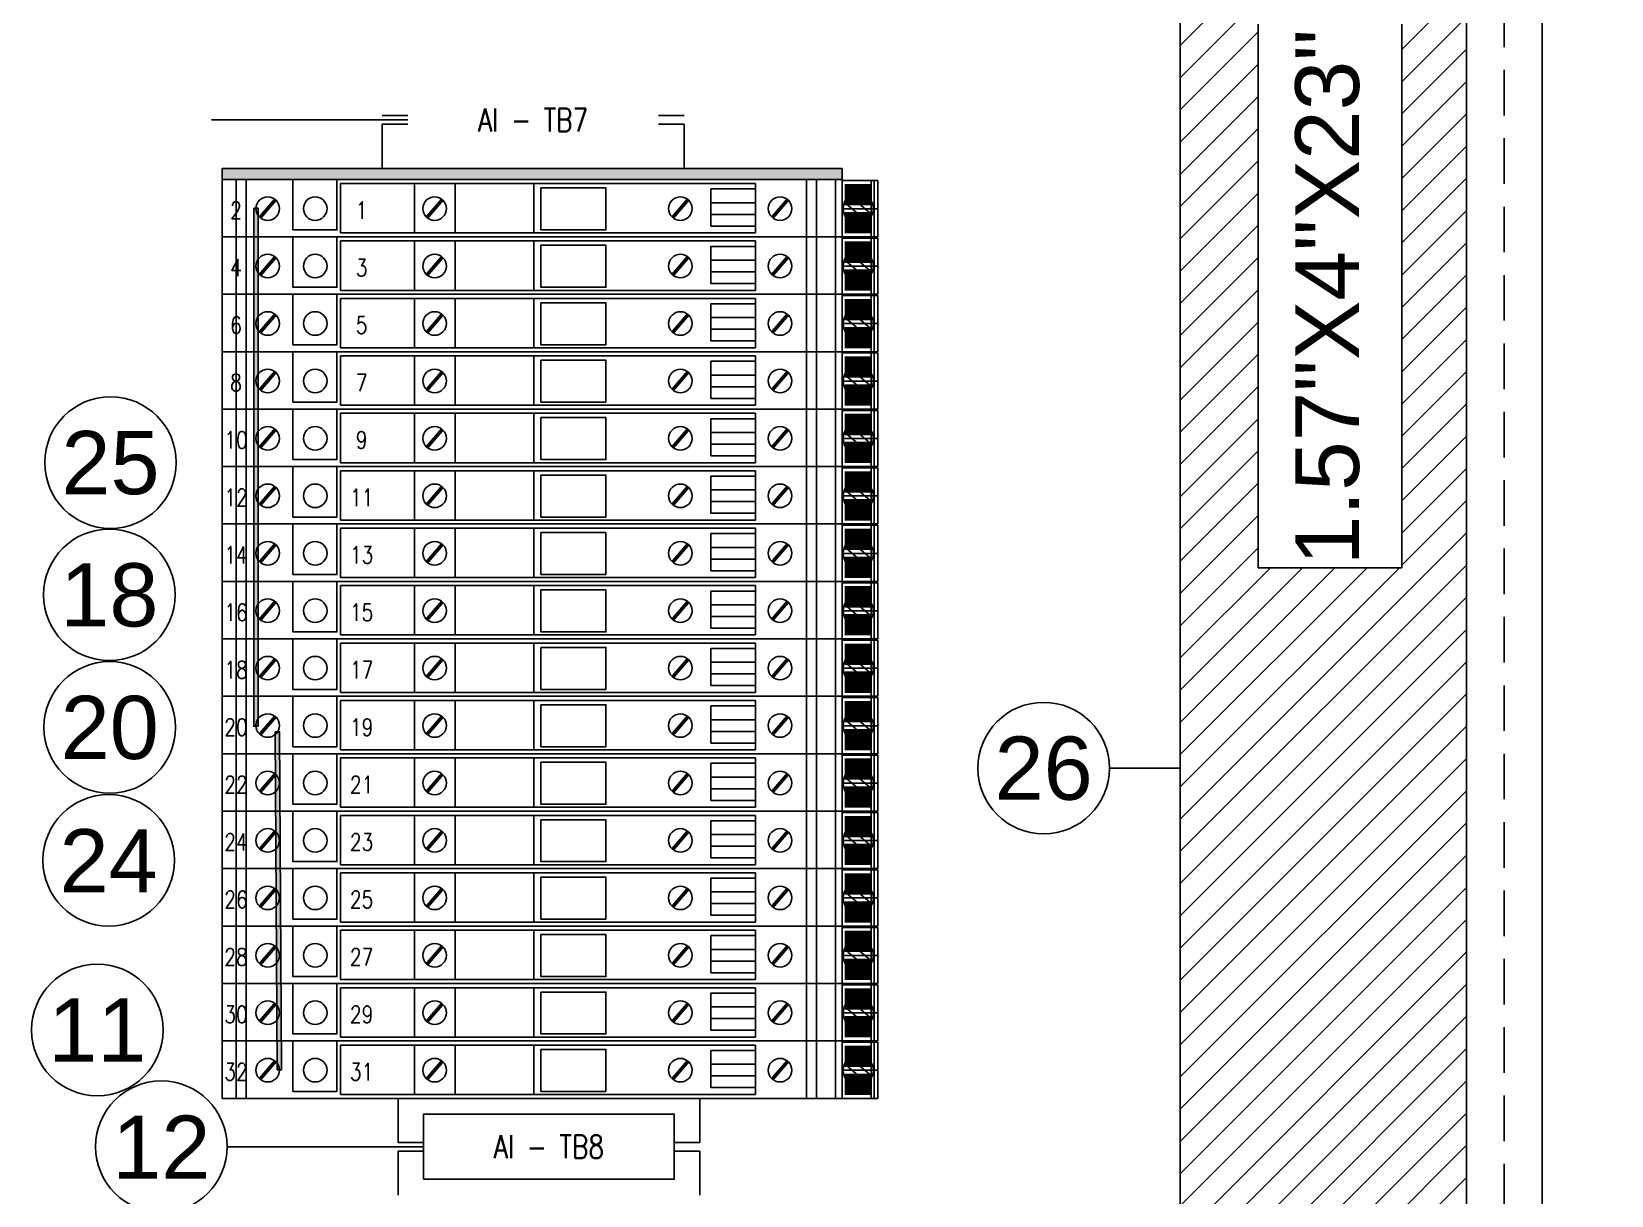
# Model space of a CAD drawing. Header units: inches. Extents: x -38 to 199, y -310 to 64.
# Drawn here: x 178.24 to 186.9, y 34.11 to 40.49 of the extents above; entities that cross this region are included whole.
import ezdxf
from ezdxf.enums import TextEntityAlignment as Align

# ---------------------------------------------------------------- set-up
doc = ezdxf.new("R2010")
doc.units = ezdxf.units.IN
doc.header["$MEASUREMENT"] = 0
doc.linetypes.add('HIDDEN', pattern=[0.375, 0.25, -0.125])
doc.layers.add('AM_0', color=7, linetype='Continuous', lineweight=30)
doc.layers.add('DIMENSION (ANSI)', color=7, linetype='Continuous', lineweight=9)
doc.layers.add('DETAIL$', color=5, linetype='Continuous')
doc.layers.add('FREE-TEXT', color=2, linetype='Continuous')
doc.styles.add('HELVLS', font='arial.ttf')
doc.styles.add('Note Text (ANSI)', font='arial.ttf')
doc.styles.add('ROMANS', font='romans')
doc.styles.get("Standard").update_dxf_attribs({"font": 'arial.ttf'})
doc.styles.add('TXT', font='txt')
doc.dimstyles.new('DIM_0', dxfattribs={"dimscale": 4.75, "dimtxt": 0.065, "dimasz": 0.075, "dimexe": 0.075, "dimexo": 0.125, "dimgap": 0.0625, "dimtad": 0, "dimtih": 1, "dimtoh": 1, "dimrnd": 1e-08, "dimzin": 0, "dimdsep": 46, "dimlunit": 5, "dimtxsty": 'Note Text (ANSI)', "dimblk": 'Filled-1', "dimcen": 0.09, "dimdle": 0.45, "dimclrd": 256, "dimclre": 256, "dimclrt": 256, "dimadec": 0, "dimazin": 1, "dimtm": 1e-09, "dimtfac": 1.263158, "dimtofl": 0, "dimtmove": 0, "dimatfit": 3, "dimfxl": 1, "dimfrac": 2, "dimtolj": 1, "dimtzin": 4, "dimlwd": -1, "dimlwe": -1, "dimarcsym": 0})

# ---------------------------------------------------------------- blocks, each defined once
blk = doc.blocks.new('11691307')
at = {"color": 8}
blk.add_lwpolyline([(-1.7, -0.059), (-1.7, 0), (1.7, 0), (1.7, -0.059)], close=True, dxfattribs=at)
at = {"color": 6, "style": 'TXT', "flags": 3}
for tag, p in [('MANUF', (-1.7, -0.3482)), ('PART#', (-1.7, -0.5901)), ('DESC', (-1.7, -0.8303))]:
    blk.add_attdef(tag, p, '', height=0.125, dxfattribs=at)
blk = doc.blocks.new('Filled-1')
at = {"color": 0}
for p, q in [((0, 0), (-1, 0.25)), ((-1, 0.25), (-1, -0.25)), ((-1, 0), (0, 0)), ((-1, -0.25), (0, 0))]:
    blk.add_line(p, q, dxfattribs=at)
blk.add_solid([(-1, -0.25), (0, 0), (-1, 0.25)], dxfattribs=at)
blk = doc.blocks.new('*D117')
at = {"layer": 'DEFPOINTS', "color": 0, "transparency": 16777216}
for p in [(186.1075, 51.5338), (185.8575, 27.6899), (188.4799, 27.6899)]:
    blk.add_point(p, dxfattribs=at)
at = {"layer": 'DIMENSION (ANSI)', "transparency": 16777216}
for p, q in [((186.7012, 51.5338), (188.8361, 51.5338)), ((188.4799, 51.1775), (188.4799, 40.0665)), ((188.4799, 28.0462), (188.4799, 39.1572)), ((186.4512, 27.6899), (188.8361, 27.6899))]:
    blk.add_line(p, q, dxfattribs=at)
at = {"layer": 'DIMENSION (ANSI)', "transparency": 16777216, "xscale": 0.35625, "yscale": 0.35625, "zscale": 0.35625}
for p, rotation in [((188.4799, 51.5338), 90), ((188.4799, 27.6899), 270)]:
    blk.add_blockref('Filled-1', p, dxfattribs=dict(at, rotation=rotation))
at = {"layer": 'DIMENSION (ANSI)', "transparency": 16777216, "insert": (188.4799, 39.6118), "char_height": 0.30875, "attachment_point": 5, "style": 'Note Text (ANSI)'}
blk.add_mtext('\\A1;23"', dxfattribs=at)

msp = doc.modelspace()

# ---------------------------------------------------------------- hatches: boundary and pattern name
msp.add_hatch(color=256).paths.add_polyline_path([(182.68245, 39.74261), (179.28245, 39.74261), (179.28245, 39.68361), (182.68245, 39.68361)])
h = msp.add_hatch(color=0)
h.dxf.hatch_style = 1
h.paths.add_polyline_path([(179.47975, 39.52609), (179.45588, 39.52609), (179.45588, 36.68463), (179.47975, 36.68463)])
h = msp.add_hatch(color=0)
h.dxf.hatch_style = 1
h.paths.add_polyline_path([(179.58497, 34.80035), (179.60883, 34.80035), (179.59751, 36.65457), (179.57364, 36.65457)])

# ---------------------------------------------------------------- linework, layer by layer
for p, q in [((186.10745, 61.28377), (186.10745, 27.27158)), ((186.52245, 27.50975), (186.52245, 61.28377)), ((180.16058, 40.03333), (180.30089, 40.03333)), ((181.67589, 40.03333), (181.8162, 40.03333)), ((180.16058, 39.74432), (180.16058, 39.98546)), ((180.16058, 39.98546), (180.30089, 39.98546)), ((181.67589, 39.98546), (181.8162, 39.98546)), ((181.8162, 39.98546), (181.8162, 39.74432)), ((180.24726, 34.64361), (180.24726, 34.40247)), ((181.90288, 34.40247), (181.90288, 34.64361)), ((180.24726, 34.40247), (180.38757, 34.40247)), ((181.76257, 34.40247), (181.90288, 34.40247)), ((180.24726, 34.11346), (180.24726, 34.3546)), ((180.24726, 34.3546), (180.38757, 34.3546)), ((181.76257, 34.3546), (181.90288, 34.3546)), ((181.90288, 34.3546), (181.90288, 34.11346))]:
    msp.add_line(p, q)
at = {"linetype": 'HIDDEN'}
msp.add_line((186.31495, 61.28377), (186.31495, 27.55712), dxfattribs=at)
at = {"color": 0}
for p, q in [((184.53745, 27.68991), (184.53745, 51.53833)), ((186.10745, 51.53833), (186.10745, 27.68991)), ((184.96534, 37.55392), (184.96534, 40.53524)), ((185.7528, 40.53524), (185.7528, 37.55392)), ((179.22337, 40.0094), (180.30089, 40.0094)), ((182.20727, 39.66071), (179.931, 39.66071)), ((179.931, 39.66071), (179.931, 39.38989)), ((180.33793, 39.66071), (180.33793, 39.38989)), ((180.56047, 39.66071), (180.56047, 39.38989)), ((180.99284, 39.66071), (180.99284, 39.38989)), ((182.20727, 39.66071), (182.20727, 39.38989)), ((182.87974, 39.52255), (182.68245, 39.52255)), ((182.20727, 39.38989), (179.931, 39.38989)), ((182.20727, 39.34571), (179.931, 39.34571)), ((179.931, 39.34571), (179.931, 39.07489)), ((180.33793, 39.34571), (180.33793, 39.07489)), ((180.56047, 39.34571), (180.56047, 39.07489)), ((180.99284, 39.34571), (180.99284, 39.07489)), ((182.20727, 39.34571), (182.20727, 39.07489)), ((182.87974, 39.20755), (182.68245, 39.20755)), ((182.20727, 39.07489), (179.931, 39.07489)), ((182.20727, 39.03071), (179.931, 39.03071)), ((179.931, 39.03071), (179.931, 38.75989)), ((180.33793, 39.03071), (180.33793, 38.75989)), ((180.56047, 39.03071), (180.56047, 38.75989)), ((180.99284, 39.03071), (180.99284, 38.75989)), ((182.20727, 39.03071), (182.20727, 38.75989)), ((182.87974, 38.89255), (182.68245, 38.89255)), ((182.20727, 38.75989), (179.931, 38.75989)), ((182.20727, 38.71571), (179.931, 38.71571)), ((179.931, 38.71571), (179.931, 38.44489)), ((180.33793, 38.71571), (180.33793, 38.44489)), ((180.56047, 38.71571), (180.56047, 38.44489)), ((180.99284, 38.71571), (180.99284, 38.44489)), ((182.20727, 38.71571), (182.20727, 38.44489)), ((182.87974, 38.57755), (182.68245, 38.57755)), ((182.20727, 38.44489), (179.931, 38.44489)), ((182.20727, 38.40071), (179.931, 38.40071)), ((179.931, 38.40071), (179.931, 38.12989)), ((180.33793, 38.40071), (180.33793, 38.12989)), ((180.56047, 38.40071), (180.56047, 38.12989)), ((180.99284, 38.40071), (180.99284, 38.12989)), ((182.20727, 38.40071), (182.20727, 38.12989)), ((182.87974, 38.26255), (182.68245, 38.26255)), ((182.20727, 38.12989), (179.931, 38.12989)), ((182.20727, 38.08571), (179.931, 38.08571)), ((179.931, 38.08571), (179.931, 37.81489)), ((180.33793, 38.08571), (180.33793, 37.81489)), ((180.56047, 38.08571), (180.56047, 37.81489)), ((180.99284, 38.08571), (180.99284, 37.81489)), ((182.20727, 38.08571), (182.20727, 37.81489)), ((182.87974, 37.94755), (182.68245, 37.94755)), ((182.20727, 37.81489), (179.931, 37.81489)), ((182.20727, 37.77071), (179.931, 37.77071)), ((179.931, 37.77071), (179.931, 37.49989)), ((180.33793, 37.77071), (180.33793, 37.49989)), ((180.56047, 37.77071), (180.56047, 37.49989)), ((180.99284, 37.77071), (180.99284, 37.49989)), ((182.20727, 37.77071), (182.20727, 37.49989)), ((182.87974, 37.63255), (182.68245, 37.63255)), ((185.7528, 37.55392), (184.96534, 37.55392)), ((182.20727, 37.49989), (179.931, 37.49989)), ((182.20727, 37.45571), (179.931, 37.45571)), ((179.931, 37.45571), (179.931, 37.18489)), ((180.33793, 37.45571), (180.33793, 37.18489)), ((180.56047, 37.45571), (180.56047, 37.18489)), ((180.99284, 37.45571), (180.99284, 37.18489)), ((182.20727, 37.45571), (182.20727, 37.18489)), ((182.87974, 37.31755), (182.68245, 37.31755)), ((182.20727, 37.18489), (179.931, 37.18489)), ((182.20727, 37.14071), (179.931, 37.14071)), ((179.931, 37.14071), (179.931, 36.86989)), ((180.33793, 37.14071), (180.33793, 36.86989)), ((180.56047, 37.14071), (180.56047, 36.86989)), ((180.99284, 37.14071), (180.99284, 36.86989)), ((182.20727, 37.14071), (182.20727, 36.86989)), ((182.87974, 37.00255), (182.68245, 37.00255)), ((182.20727, 36.86989), (179.931, 36.86989)), ((182.20727, 36.82571), (179.931, 36.82571)), ((179.931, 36.82571), (179.931, 36.55489)), ((180.33793, 36.82571), (180.33793, 36.55489)), ((180.56047, 36.82571), (180.56047, 36.55489)), ((180.99284, 36.82571), (180.99284, 36.55489)), ((182.20727, 36.82571), (182.20727, 36.55489)), ((182.87974, 36.68755), (182.68245, 36.68755)), ((182.20727, 36.55489), (179.931, 36.55489)), ((182.20727, 36.51071), (179.931, 36.51071)), ((179.931, 36.51071), (179.931, 36.23989)), ((180.33793, 36.51071), (180.33793, 36.23989)), ((180.56047, 36.51071), (180.56047, 36.23989)), ((180.99284, 36.51071), (180.99284, 36.23989)), ((182.20727, 36.51071), (182.20727, 36.23989)), ((184.14916, 36.45469), (184.53745, 36.45469)), ((182.87974, 36.37255), (182.68245, 36.37255)), ((182.20727, 36.23989), (179.931, 36.23989)), ((182.20727, 36.19571), (179.931, 36.19571)), ((179.931, 36.19571), (179.931, 35.92489)), ((180.33793, 36.19571), (180.33793, 35.92489)), ((180.56047, 36.19571), (180.56047, 35.92489)), ((180.99284, 36.19571), (180.99284, 35.92489)), ((182.20727, 36.19571), (182.20727, 35.92489)), ((182.87974, 36.05755), (182.68245, 36.05755)), ((182.20727, 35.92489), (179.931, 35.92489)), ((182.20727, 35.88071), (179.931, 35.88071)), ((179.931, 35.88071), (179.931, 35.60989)), ((180.33793, 35.88071), (180.33793, 35.60989)), ((180.56047, 35.88071), (180.56047, 35.60989)), ((180.99284, 35.88071), (180.99284, 35.60989)), ((182.20727, 35.88071), (182.20727, 35.60989)), ((182.87974, 35.74255), (182.68245, 35.74255)), ((182.20727, 35.60989), (179.931, 35.60989)), ((182.20727, 35.56571), (179.931, 35.56571)), ((179.931, 35.56571), (179.931, 35.29489)), ((180.33793, 35.56571), (180.33793, 35.29489)), ((180.56047, 35.56571), (180.56047, 35.29489)), ((180.99284, 35.56571), (180.99284, 35.29489)), ((182.20727, 35.56571), (182.20727, 35.29489)), ((182.87974, 35.42755), (182.68245, 35.42755)), ((182.20727, 35.29489), (179.931, 35.29489)), ((182.20727, 35.25071), (179.931, 35.25071)), ((179.931, 35.25071), (179.931, 34.97989)), ((180.33793, 35.25071), (180.33793, 34.97989)), ((180.56047, 35.25071), (180.56047, 34.97989)), ((180.99284, 35.25071), (180.99284, 34.97989)), ((182.20727, 35.25071), (182.20727, 34.97989)), ((182.87974, 35.11255), (182.68245, 35.11255)), ((182.20727, 34.97989), (179.931, 34.97989)), ((182.20727, 34.93571), (179.931, 34.93571)), ((179.931, 34.93571), (179.931, 34.66489)), ((180.33793, 34.93571), (180.33793, 34.66489)), ((180.56047, 34.93571), (180.56047, 34.66489)), ((180.99284, 34.93571), (180.99284, 34.66489)), ((182.20727, 34.93571), (182.20727, 34.66489)), ((182.87974, 34.79755), (182.68245, 34.79755)), ((182.20727, 34.66489), (179.931, 34.66489)), ((179.31005, 34.37853), (180.38757, 34.37853))]:
    msp.add_line(p, q, dxfattribs=at)
at = {"color": 0, "linetype": 'Continuous'}
for p, q in [((184.53745, 40.41783), (186.10745, 41.98783)), ((184.53745, 40.24106), (186.10745, 41.81106)), ((185.7528, 40.39574), (186.10745, 40.7504)), ((185.7528, 40.21896), (186.10745, 40.57362)), ((184.53745, 40.06428), (184.96534, 40.49216)), ((185.7528, 40.04219), (186.10745, 40.39684)), ((184.53745, 39.8875), (184.96534, 40.31539)), ((185.7528, 39.86541), (186.10745, 40.22007)), ((184.53745, 39.71073), (184.96534, 40.13861)), ((185.7528, 39.68863), (186.10745, 40.04329)), ((184.53745, 39.53395), (184.96534, 39.96183)), ((185.7528, 39.51186), (186.10745, 39.86651)), ((184.53745, 39.35717), (184.96534, 39.78506)), ((185.7528, 39.33508), (186.10745, 39.68974)), ((184.53745, 39.1804), (184.96534, 39.60828)), ((184.53745, 39.00362), (184.96534, 39.4315)), ((185.7528, 39.1583), (186.10745, 39.51296)), ((184.53745, 38.82684), (184.96534, 39.25473)), ((185.7528, 38.98153), (186.10745, 39.33618)), ((185.7528, 38.80475), (186.10745, 39.15941)), ((184.53745, 38.65007), (184.96534, 39.07795)), ((185.7528, 38.62797), (186.10745, 38.98263)), ((184.53745, 38.47329), (184.96534, 38.90117)), ((185.7528, 38.4512), (186.10745, 38.80585)), ((184.53745, 38.29651), (184.96534, 38.7244)), ((185.7528, 38.27442), (186.10745, 38.62908)), ((184.53745, 38.11974), (184.96534, 38.54762)), ((185.7528, 38.09764), (186.10745, 38.4523)), ((184.53745, 37.94296), (184.96534, 38.37084)), ((185.7528, 37.92087), (186.10745, 38.27552)), ((184.53745, 37.76618), (184.96534, 38.19407)), ((185.7528, 37.74409), (186.10745, 38.09874)), ((184.53745, 37.58941), (184.96534, 38.01729)), ((185.7528, 37.56731), (186.10745, 37.92197)), ((184.53745, 37.41263), (184.96534, 37.84051)), ((184.53745, 36.17519), (186.10745, 37.74519)), ((184.53745, 37.23585), (184.96534, 37.66374)), ((184.53745, 35.99841), (186.10745, 37.56841)), ((184.53745, 37.05908), (185.0323, 37.55392)), ((184.53745, 36.8823), (185.20908, 37.55392)), ((184.53745, 36.70552), (185.38586, 37.55392)), ((184.53745, 36.52874), (185.56263, 37.55392)), ((184.53745, 36.35197), (185.73941, 37.55392)), ((184.53745, 35.82164), (186.10745, 37.39164)), ((184.53745, 35.64486), (186.10745, 37.21486)), ((184.53745, 35.46808), (186.10745, 37.03808)), ((184.53745, 35.29131), (186.10745, 36.86131)), ((184.53745, 35.11453), (186.10745, 36.68453)), ((184.53745, 34.93775), (186.10745, 36.50775)), ((184.53745, 34.76098), (186.10745, 36.33098)), ((184.53745, 34.5842), (186.10745, 36.1542)), ((184.53745, 34.40742), (186.10745, 35.97742)), ((184.53745, 34.23065), (186.10745, 35.80065)), ((184.53745, 34.05387), (186.10745, 35.62387)), ((184.53745, 33.87709), (186.10745, 35.44709)), ((184.53745, 33.70032), (186.10745, 35.27032)), ((184.53745, 33.52354), (186.10745, 35.09354)), ((184.53745, 33.34676), (186.10745, 34.91676)), ((184.53745, 33.16999), (186.10745, 34.73999)), ((184.53745, 32.99321), (186.10745, 34.56321)), ((184.53745, 32.81643), (186.10745, 34.38643)), ((184.53745, 32.63966), (186.10745, 34.20966))]:
    msp.add_line(p, q, dxfattribs=at)
for points in [[(186.10745, 27.68991), (186.10745, 61.28377)], [(182.87974, 39.36861), (182.68245, 39.36861), (182.68245, 39.67649), (182.87974, 39.67649)], [(182.85953, 39.67649), (182.85953, 39.36861)], [(182.87974, 39.05361), (182.68245, 39.05361), (182.68245, 39.36149), (182.87974, 39.36149)], [(182.85953, 39.36149), (182.85953, 39.05361)], [(182.87974, 38.73861), (182.68245, 38.73861), (182.68245, 39.04649), (182.87974, 39.04649)], [(182.85953, 39.04649), (182.85953, 38.73861)], [(182.87974, 38.42361), (182.68245, 38.42361), (182.68245, 38.73149), (182.87974, 38.73149)], [(182.85953, 38.73149), (182.85953, 38.42361)], [(182.87974, 38.10861), (182.68245, 38.10861), (182.68245, 38.41649), (182.87974, 38.41649)], [(182.85953, 38.41649), (182.85953, 38.10861)], [(182.87974, 37.79361), (182.68245, 37.79361), (182.68245, 38.10149), (182.87974, 38.10149)], [(182.85953, 38.10149), (182.85953, 37.79361)], [(182.87974, 37.47861), (182.68245, 37.47861), (182.68245, 37.78649), (182.87974, 37.78649)], [(182.85953, 37.78649), (182.85953, 37.47861)], [(182.87974, 37.16361), (182.68245, 37.16361), (182.68245, 37.47149), (182.87974, 37.47149)], [(182.85953, 37.47149), (182.85953, 37.16361)], [(182.87974, 36.84861), (182.68245, 36.84861), (182.68245, 37.15649), (182.87974, 37.15649)], [(182.85953, 37.15649), (182.85953, 36.84861)], [(182.87974, 36.53361), (182.68245, 36.53361), (182.68245, 36.84149), (182.87974, 36.84149)], [(182.85953, 36.84149), (182.85953, 36.53361)], [(182.87974, 36.21861), (182.68245, 36.21861), (182.68245, 36.52649), (182.87974, 36.52649)], [(182.85953, 36.52649), (182.85953, 36.21861)], [(182.87974, 35.90361), (182.68245, 35.90361), (182.68245, 36.21149), (182.87974, 36.21149)], [(182.85953, 36.21149), (182.85953, 35.90361)], [(182.87974, 35.58861), (182.68245, 35.58861), (182.68245, 35.89649), (182.87974, 35.89649)], [(182.85953, 35.89649), (182.85953, 35.58861)], [(182.87974, 35.27361), (182.68245, 35.27361), (182.68245, 35.58149), (182.87974, 35.58149)], [(182.85953, 35.58149), (182.85953, 35.27361)], [(182.87974, 34.95861), (182.68245, 34.95861), (182.68245, 35.26649), (182.87974, 35.26649)], [(182.85953, 35.26649), (182.85953, 34.95861)], [(182.87974, 34.64361), (182.68245, 34.64361), (182.68245, 34.95149), (182.87974, 34.95149)], [(182.85953, 34.95149), (182.85953, 34.64361)]]:
    msp.add_lwpolyline(points)
at = {"color": 0}
for points in [[(179.28245, 39.36861), (179.28245, 39.68361), (182.68245, 39.68361), (182.68245, 39.36861)], [(179.45588, 39.52609), (179.47975, 39.52609), (179.47975, 36.68463), (179.45588, 36.68463)], [(179.28245, 39.05361), (179.28245, 39.36861), (182.68245, 39.36861), (182.68245, 39.05361)], [(179.28245, 38.73861), (179.28245, 39.05361), (182.68245, 39.05361), (182.68245, 38.73861)], [(179.28245, 38.42361), (179.28245, 38.73861), (182.68245, 38.73861), (182.68245, 38.42361)], [(179.28245, 38.10861), (179.28245, 38.42361), (182.68245, 38.42361), (182.68245, 38.10861)], [(179.28245, 37.79361), (179.28245, 38.10861), (182.68245, 38.10861), (182.68245, 37.79361)], [(179.28245, 37.47861), (179.28245, 37.79361), (182.68245, 37.79361), (182.68245, 37.47861)], [(179.28245, 37.16361), (179.28245, 37.47861), (182.68245, 37.47861), (182.68245, 37.16361)], [(179.28245, 36.84861), (179.28245, 37.16361), (182.68245, 37.16361), (182.68245, 36.84861)], [(179.28245, 36.53361), (179.28245, 36.84861), (182.68245, 36.84861), (182.68245, 36.53361)], [(179.57364, 36.65457), (179.59751, 36.65457), (179.60883, 34.80035), (179.58497, 34.80035)], [(179.28245, 36.21861), (179.28245, 36.53361), (182.68245, 36.53361), (182.68245, 36.21861)], [(179.28245, 35.90361), (179.28245, 36.21861), (182.68245, 36.21861), (182.68245, 35.90361)], [(179.28245, 35.58861), (179.28245, 35.90361), (182.68245, 35.90361), (182.68245, 35.58861)], [(179.28245, 35.27361), (179.28245, 35.58861), (182.68245, 35.58861), (182.68245, 35.27361)], [(179.28245, 34.95861), (179.28245, 35.27361), (182.68245, 35.27361), (182.68245, 34.95861)], [(179.28245, 34.64361), (179.28245, 34.95861), (182.68245, 34.95861), (182.68245, 34.64361)]]:
    msp.add_lwpolyline(points, close=True, dxfattribs=at)
for points in [[(181.03099, 39.63689), (181.38705, 39.63689), (181.38705, 39.40675), (181.03099, 39.40675), (181.03099, 39.63689)], [(182.20775, 39.42749), (181.9633, 39.42749), (181.9633, 39.63111), (182.20775, 39.63111)], [(181.03099, 39.32189), (181.38705, 39.32189), (181.38705, 39.09175), (181.03099, 39.09175), (181.03099, 39.32189)], [(182.20775, 39.11249), (181.9633, 39.11249), (181.9633, 39.31611), (182.20775, 39.31611)], [(181.03099, 39.00689), (181.38705, 39.00689), (181.38705, 38.77675), (181.03099, 38.77675), (181.03099, 39.00689)], [(182.20775, 38.79749), (181.9633, 38.79749), (181.9633, 39.00111), (182.20775, 39.00111)], [(181.03099, 38.69189), (181.38705, 38.69189), (181.38705, 38.46175), (181.03099, 38.46175), (181.03099, 38.69189)], [(182.20775, 38.48249), (181.9633, 38.48249), (181.9633, 38.68611), (182.20775, 38.68611)], [(181.03099, 38.37689), (181.38705, 38.37689), (181.38705, 38.14675), (181.03099, 38.14675), (181.03099, 38.37689)], [(182.20775, 38.16749), (181.9633, 38.16749), (181.9633, 38.37111), (182.20775, 38.37111)], [(181.03099, 38.06189), (181.38705, 38.06189), (181.38705, 37.83175), (181.03099, 37.83175), (181.03099, 38.06189)], [(182.20775, 37.85249), (181.9633, 37.85249), (181.9633, 38.05611), (182.20775, 38.05611)], [(181.03099, 37.74689), (181.38705, 37.74689), (181.38705, 37.51675), (181.03099, 37.51675), (181.03099, 37.74689)], [(182.20775, 37.53749), (181.9633, 37.53749), (181.9633, 37.74111), (182.20775, 37.74111)], [(181.03099, 37.43189), (181.38705, 37.43189), (181.38705, 37.20175), (181.03099, 37.20175), (181.03099, 37.43189)], [(182.20775, 37.22249), (181.9633, 37.22249), (181.9633, 37.42611), (182.20775, 37.42611)], [(181.03099, 37.11689), (181.38705, 37.11689), (181.38705, 36.88675), (181.03099, 36.88675), (181.03099, 37.11689)], [(182.20775, 36.90749), (181.9633, 36.90749), (181.9633, 37.11111), (182.20775, 37.11111)], [(181.03099, 36.80189), (181.38705, 36.80189), (181.38705, 36.57175), (181.03099, 36.57175), (181.03099, 36.80189)], [(182.20775, 36.59249), (181.9633, 36.59249), (181.9633, 36.79611), (182.20775, 36.79611)], [(181.03099, 36.48689), (181.38705, 36.48689), (181.38705, 36.25675), (181.03099, 36.25675), (181.03099, 36.48689)], [(182.20775, 36.27749), (181.9633, 36.27749), (181.9633, 36.48111), (182.20775, 36.48111)], [(181.03099, 36.17189), (181.38705, 36.17189), (181.38705, 35.94175), (181.03099, 35.94175), (181.03099, 36.17189)], [(182.20775, 35.96249), (181.9633, 35.96249), (181.9633, 36.16611), (182.20775, 36.16611)], [(181.03099, 35.85689), (181.38705, 35.85689), (181.38705, 35.62675), (181.03099, 35.62675), (181.03099, 35.85689)], [(182.20775, 35.64749), (181.9633, 35.64749), (181.9633, 35.85111), (182.20775, 35.85111)], [(181.03099, 35.54189), (181.38705, 35.54189), (181.38705, 35.31175), (181.03099, 35.31175), (181.03099, 35.54189)], [(182.20775, 35.33249), (181.9633, 35.33249), (181.9633, 35.53611), (182.20775, 35.53611)], [(181.03099, 35.22689), (181.38705, 35.22689), (181.38705, 34.99675), (181.03099, 34.99675), (181.03099, 35.22689)], [(182.20775, 35.01749), (181.9633, 35.01749), (181.9633, 35.22111), (182.20775, 35.22111)], [(181.03099, 34.91189), (181.38705, 34.91189), (181.38705, 34.68175), (181.03099, 34.68175), (181.03099, 34.91189)], [(182.20775, 34.70249), (181.9633, 34.70249), (181.9633, 34.90611), (182.20775, 34.90611)]]:
    msp.add_lwpolyline(points, dxfattribs=at)
at = {"color": 2, "const_width": 0.11721}
for points in [[(182.69739, 39.59923), (182.8422, 39.59923)], [(182.69739, 39.28423), (182.8422, 39.28423)], [(182.69739, 38.96923), (182.8422, 38.96923)], [(182.69739, 38.65423), (182.8422, 38.65423)], [(182.69739, 38.33923), (182.8422, 38.33923)], [(182.69739, 38.02423), (182.8422, 38.02423)], [(182.69739, 37.70923), (182.8422, 37.70923)], [(182.69739, 37.39423), (182.8422, 37.39423)], [(182.69739, 37.07923), (182.8422, 37.07923)], [(182.69739, 36.76423), (182.8422, 36.76423)], [(182.69739, 36.44923), (182.8422, 36.44923)], [(182.69739, 36.13423), (182.8422, 36.13423)], [(182.69739, 35.81923), (182.8422, 35.81923)], [(182.69739, 35.50423), (182.8422, 35.50423)], [(182.69739, 35.18923), (182.8422, 35.18923)], [(182.69739, 34.87423), (182.8422, 34.87423)]]:
    msp.add_lwpolyline(points, dxfattribs=at)
at = {"color": 0, "const_width": 0.02}
for points in [[(180.49019, 39.57205), (180.40586, 39.47431)], [(180.49019, 39.25705), (180.40586, 39.15931)], [(180.49019, 38.94205), (180.40586, 38.84431)], [(180.49019, 38.62705), (180.40586, 38.52931)], [(180.49019, 38.31205), (180.40586, 38.21431)], [(180.49019, 37.99705), (180.40586, 37.89931)], [(180.49019, 37.68205), (180.40586, 37.58431)], [(180.49019, 37.36705), (180.40586, 37.26931)], [(180.49019, 37.05205), (180.40586, 36.95431)], [(180.49019, 36.73705), (180.40586, 36.63931)], [(180.49019, 36.42205), (180.40586, 36.32431)], [(180.49019, 36.10705), (180.40586, 36.00931)], [(180.49019, 35.79205), (180.40586, 35.69431)], [(180.49019, 35.47705), (180.40586, 35.37931)], [(180.49019, 35.16205), (180.40586, 35.06431)], [(180.49019, 34.84705), (180.40586, 34.74931)]]:
    msp.add_lwpolyline(points, dxfattribs=at)
at = {"color": 92, "const_width": 0.11721}
for points in [[(182.69739, 39.44621), (182.8422, 39.44621)], [(182.69739, 39.13121), (182.8422, 39.13121)], [(182.69739, 38.81621), (182.8422, 38.81621)], [(182.69739, 38.50121), (182.8422, 38.50121)], [(182.69739, 38.18621), (182.8422, 38.18621)], [(182.69739, 37.87121), (182.8422, 37.87121)], [(182.69739, 37.55621), (182.8422, 37.55621)], [(182.69739, 37.24121), (182.8422, 37.24121)], [(182.69739, 36.92621), (182.8422, 36.92621)], [(182.69739, 36.61121), (182.8422, 36.61121)], [(182.69739, 36.29621), (182.8422, 36.29621)], [(182.69739, 35.98121), (182.8422, 35.98121)], [(182.69739, 35.66621), (182.8422, 35.66621)], [(182.69739, 35.35121), (182.8422, 35.35121)], [(182.69739, 35.03621), (182.8422, 35.03621)], [(182.69739, 34.72121), (182.8422, 34.72121)]]:
    msp.add_lwpolyline(points, dxfattribs=at)
msp.add_lwpolyline([(180.38757, 34.20006), (180.38757, 34.55701), (181.76257, 34.55701), (181.76257, 34.20006)], close=True)
for centre in [(182.7714, 39.52255), (182.7714, 39.20755), (182.7714, 38.89255), (182.7714, 38.57755), (182.7714, 38.26255), (182.7714, 37.94755), (182.7714, 37.63255), (182.7714, 37.31755), (182.7714, 37.00255), (182.7714, 36.68755), (182.7714, 36.37255), (182.7714, 36.05755), (182.7714, 35.74255), (182.7714, 35.42755), (182.7714, 35.11255), (182.7714, 34.79755)]:
    msp.add_circle(centre, 0.08324)
at = {"color": 0}
for centre in [(179.53243, 39.52318), (180.44802, 39.52318), (181.79598, 39.52318), (182.3428, 39.52318), (179.53243, 39.20818), (180.44802, 39.20818), (181.79598, 39.20818), (182.3428, 39.20818), (179.53243, 38.89318), (180.44802, 38.89318), (181.79598, 38.89318), (182.3428, 38.89318), (179.53243, 38.57818), (180.44802, 38.57818), (181.79598, 38.57818), (182.3428, 38.57818), (179.53243, 38.26318), (180.44802, 38.26318), (181.79598, 38.26318), (182.3428, 38.26318), (179.53243, 37.94818), (180.44802, 37.94818), (181.79598, 37.94818), (182.3428, 37.94818), (179.53243, 37.63318), (180.44802, 37.63318), (181.79598, 37.63318), (182.3428, 37.63318), (179.53243, 37.31818), (180.44802, 37.31818), (181.79598, 37.31818), (182.3428, 37.31818), (179.53243, 37.00318), (180.44802, 37.00318), (181.79598, 37.00318), (182.3428, 37.00318), (179.53243, 36.68818), (180.44802, 36.68818), (181.79598, 36.68818), (182.3428, 36.68818), (179.53243, 36.37318), (180.44802, 36.37318), (181.79598, 36.37318), (182.3428, 36.37318), (179.53243, 36.05818), (180.44802, 36.05818), (181.79598, 36.05818), (182.3428, 36.05818), (179.53243, 35.74318), (180.44802, 35.74318), (181.79598, 35.74318), (182.3428, 35.74318), (179.53243, 35.42818), (180.44802, 35.42818), (181.79598, 35.42818), (182.3428, 35.42818), (179.53243, 35.11318), (180.44802, 35.11318), (181.79598, 35.11318), (182.3428, 35.11318), (179.53243, 34.79818), (180.44802, 34.79818), (181.79598, 34.79818), (182.3428, 34.79818)]:
    msp.add_circle(centre, 0.06454, dxfattribs=at)
at = {"layer": 'DETAIL$', "color": 0}
for points in [[(179.35856, 39.68361), (179.35856, 39.36861)], [(179.41356, 39.68361), (179.41356, 39.36861)], [(179.67031, 39.68138), (179.67031, 39.40675), (179.91193, 39.40675), (179.91193, 39.68138)], [(182.48685, 39.68361), (182.48685, 39.36861)], [(182.54185, 39.68361), (182.54185, 39.36861)], [(182.64685, 39.68361), (182.64685, 39.36861)], [(181.9633, 39.55548), (182.20775, 39.55548), (182.20775, 39.49148), (181.9633, 39.49148)], [(179.35856, 39.36861), (179.35856, 39.05361)], [(179.41356, 39.36861), (179.41356, 39.05361)], [(179.67031, 39.36638), (179.67031, 39.09175), (179.91193, 39.09175), (179.91193, 39.36638)], [(182.48685, 39.36861), (182.48685, 39.05361)], [(182.54185, 39.36861), (182.54185, 39.05361)], [(182.64685, 39.36861), (182.64685, 39.05361)], [(181.9633, 39.24048), (182.20775, 39.24048), (182.20775, 39.17648), (181.9633, 39.17648)], [(179.35856, 39.05361), (179.35856, 38.73861)], [(179.41356, 39.05361), (179.41356, 38.73861)], [(179.67031, 39.05138), (179.67031, 38.77675), (179.91193, 38.77675), (179.91193, 39.05138)], [(182.48685, 39.05361), (182.48685, 38.73861)], [(182.54185, 39.05361), (182.54185, 38.73861)], [(182.64685, 39.05361), (182.64685, 38.73861)], [(181.9633, 38.92548), (182.20775, 38.92548), (182.20775, 38.86148), (181.9633, 38.86148)], [(179.35856, 38.73861), (179.35856, 38.42361)], [(179.41356, 38.73861), (179.41356, 38.42361)], [(179.67031, 38.73638), (179.67031, 38.46175), (179.91193, 38.46175), (179.91193, 38.73638)], [(182.48685, 38.73861), (182.48685, 38.42361)], [(182.54185, 38.73861), (182.54185, 38.42361)], [(182.64685, 38.73861), (182.64685, 38.42361)], [(181.9633, 38.61048), (182.20775, 38.61048), (182.20775, 38.54648), (181.9633, 38.54648)], [(179.35856, 38.42361), (179.35856, 38.10861)], [(179.41356, 38.42361), (179.41356, 38.10861)], [(179.67031, 38.42138), (179.67031, 38.14675), (179.91193, 38.14675), (179.91193, 38.42138)], [(182.48685, 38.42361), (182.48685, 38.10861)], [(182.54185, 38.42361), (182.54185, 38.10861)], [(182.64685, 38.42361), (182.64685, 38.10861)], [(181.9633, 38.29548), (182.20775, 38.29548), (182.20775, 38.23148), (181.9633, 38.23148)], [(179.35856, 38.10861), (179.35856, 37.79361)], [(179.41356, 38.10861), (179.41356, 37.79361)], [(179.67031, 38.10638), (179.67031, 37.83175), (179.91193, 37.83175), (179.91193, 38.10638)], [(182.48685, 38.10861), (182.48685, 37.79361)], [(182.54185, 38.10861), (182.54185, 37.79361)], [(182.64685, 38.10861), (182.64685, 37.79361)], [(181.9633, 37.98048), (182.20775, 37.98048), (182.20775, 37.91648), (181.9633, 37.91648)], [(179.35856, 37.79361), (179.35856, 37.47861)], [(179.41356, 37.79361), (179.41356, 37.47861)], [(179.67031, 37.79138), (179.67031, 37.51675), (179.91193, 37.51675), (179.91193, 37.79138)], [(182.48685, 37.79361), (182.48685, 37.47861)], [(182.54185, 37.79361), (182.54185, 37.47861)], [(182.64685, 37.79361), (182.64685, 37.47861)], [(181.9633, 37.66548), (182.20775, 37.66548), (182.20775, 37.60148), (181.9633, 37.60148)], [(179.35856, 37.47861), (179.35856, 37.16361)], [(179.41356, 37.47861), (179.41356, 37.16361)], [(179.67031, 37.47638), (179.67031, 37.20175), (179.91193, 37.20175), (179.91193, 37.47638)], [(182.48685, 37.47861), (182.48685, 37.16361)], [(182.54185, 37.47861), (182.54185, 37.16361)], [(182.64685, 37.47861), (182.64685, 37.16361)], [(181.9633, 37.35048), (182.20775, 37.35048), (182.20775, 37.28648), (181.9633, 37.28648)], [(179.35856, 37.16361), (179.35856, 36.84861)], [(179.41356, 37.16361), (179.41356, 36.84861)], [(179.67031, 37.16138), (179.67031, 36.88675), (179.91193, 36.88675), (179.91193, 37.16138)], [(182.48685, 37.16361), (182.48685, 36.84861)], [(182.54185, 37.16361), (182.54185, 36.84861)], [(182.64685, 37.16361), (182.64685, 36.84861)], [(181.9633, 37.03548), (182.20775, 37.03548), (182.20775, 36.97148), (181.9633, 36.97148)], [(179.35856, 36.84861), (179.35856, 36.53361)], [(179.41356, 36.84861), (179.41356, 36.53361)], [(179.67031, 36.84638), (179.67031, 36.57175), (179.91193, 36.57175), (179.91193, 36.84638)], [(182.48685, 36.84861), (182.48685, 36.53361)], [(182.54185, 36.84861), (182.54185, 36.53361)], [(182.64685, 36.84861), (182.64685, 36.53361)], [(181.9633, 36.72048), (182.20775, 36.72048), (182.20775, 36.65648), (181.9633, 36.65648)], [(179.35856, 36.53361), (179.35856, 36.21861)], [(179.41356, 36.53361), (179.41356, 36.21861)], [(179.67031, 36.53138), (179.67031, 36.25675), (179.91193, 36.25675), (179.91193, 36.53138)], [(182.48685, 36.53361), (182.48685, 36.21861)], [(182.54185, 36.53361), (182.54185, 36.21861)], [(182.64685, 36.53361), (182.64685, 36.21861)], [(181.9633, 36.40548), (182.20775, 36.40548), (182.20775, 36.34148), (181.9633, 36.34148)], [(179.35856, 36.21861), (179.35856, 35.90361)], [(179.41356, 36.21861), (179.41356, 35.90361)], [(179.67031, 36.21638), (179.67031, 35.94175), (179.91193, 35.94175), (179.91193, 36.21638)], [(182.48685, 36.21861), (182.48685, 35.90361)], [(182.54185, 36.21861), (182.54185, 35.90361)], [(182.64685, 36.21861), (182.64685, 35.90361)], [(181.9633, 36.09048), (182.20775, 36.09048), (182.20775, 36.02648), (181.9633, 36.02648)], [(179.35856, 35.90361), (179.35856, 35.58861)], [(179.41356, 35.90361), (179.41356, 35.58861)], [(179.67031, 35.90138), (179.67031, 35.62675), (179.91193, 35.62675), (179.91193, 35.90138)], [(182.48685, 35.90361), (182.48685, 35.58861)], [(182.54185, 35.90361), (182.54185, 35.58861)], [(182.64685, 35.90361), (182.64685, 35.58861)], [(181.9633, 35.77548), (182.20775, 35.77548), (182.20775, 35.71148), (181.9633, 35.71148)], [(179.35856, 35.58861), (179.35856, 35.27361)], [(179.41356, 35.58861), (179.41356, 35.27361)], [(179.67031, 35.58638), (179.67031, 35.31175), (179.91193, 35.31175), (179.91193, 35.58638)], [(182.48685, 35.58861), (182.48685, 35.27361)], [(182.54185, 35.58861), (182.54185, 35.27361)], [(182.64685, 35.58861), (182.64685, 35.27361)], [(181.9633, 35.46048), (182.20775, 35.46048), (182.20775, 35.39648), (181.9633, 35.39648)], [(179.35856, 35.27361), (179.35856, 34.95861)], [(179.41356, 35.27361), (179.41356, 34.95861)], [(179.67031, 35.27138), (179.67031, 34.99675), (179.91193, 34.99675), (179.91193, 35.27138)], [(182.48685, 35.27361), (182.48685, 34.95861)], [(182.54185, 35.27361), (182.54185, 34.95861)], [(182.64685, 35.27361), (182.64685, 34.95861)], [(181.9633, 35.14548), (182.20775, 35.14548), (182.20775, 35.08148), (181.9633, 35.08148)], [(179.35856, 34.95861), (179.35856, 34.64361)], [(179.41356, 34.95861), (179.41356, 34.64361)], [(179.67031, 34.95638), (179.67031, 34.68175), (179.91193, 34.68175), (179.91193, 34.95638)], [(182.48685, 34.95861), (182.48685, 34.64361)], [(182.54185, 34.95861), (182.54185, 34.64361)], [(182.64685, 34.95861), (182.64685, 34.64361)], [(181.9633, 34.83048), (182.20775, 34.83048), (182.20775, 34.76648), (181.9633, 34.76648)]]:
    msp.add_lwpolyline(points, dxfattribs=at)
at = {"layer": 'DETAIL$'}
for points in [[(182.8422, 39.67649), (182.8422, 39.36861)], [(182.87974, 39.67649), (182.87974, 39.36861)], [(182.69589, 39.55759), (182.8181, 39.45365)], [(182.84739, 39.4886), (182.72611, 39.59239)], [(182.8422, 39.36149), (182.8422, 39.05361)], [(182.87974, 39.36149), (182.87974, 39.05361)], [(182.84739, 39.1736), (182.72611, 39.27739)], [(182.69589, 39.24259), (182.8181, 39.13865)], [(182.8422, 39.04649), (182.8422, 38.73861)], [(182.87974, 39.04649), (182.87974, 38.73861)], [(182.69589, 38.92759), (182.8181, 38.82365)], [(182.84739, 38.8586), (182.72611, 38.96239)], [(182.84739, 38.5436), (182.72611, 38.64739)], [(182.8422, 38.73149), (182.8422, 38.42361)], [(182.87974, 38.73149), (182.87974, 38.42361)], [(182.69589, 38.61259), (182.8181, 38.50865)], [(182.8422, 38.41649), (182.8422, 38.10861)], [(182.87974, 38.41649), (182.87974, 38.10861)], [(182.84739, 38.2286), (182.72611, 38.33239)], [(182.69589, 38.29759), (182.8181, 38.19365)], [(182.8422, 38.10149), (182.8422, 37.79361)], [(182.87974, 38.10149), (182.87974, 37.79361)], [(182.69589, 37.98259), (182.8181, 37.87865)], [(182.84739, 37.9136), (182.72611, 38.01739)], [(182.8422, 37.78649), (182.8422, 37.47861)], [(182.87974, 37.78649), (182.87974, 37.47861)], [(182.84739, 37.5986), (182.72611, 37.70239)], [(182.69589, 37.66759), (182.8181, 37.56365)], [(182.8422, 37.47149), (182.8422, 37.16361)], [(182.87974, 37.47149), (182.87974, 37.16361)], [(182.69589, 37.35259), (182.8181, 37.24865)], [(182.84739, 37.2836), (182.72611, 37.38739)], [(182.8422, 37.15649), (182.8422, 36.84861)], [(182.87974, 37.15649), (182.87974, 36.84861)], [(182.69589, 37.03759), (182.8181, 36.93365)], [(182.84739, 36.9686), (182.72611, 37.07239)], [(182.8422, 36.84149), (182.8422, 36.53361)], [(182.87974, 36.84149), (182.87974, 36.53361)], [(182.84739, 36.6536), (182.72611, 36.75739)], [(182.69589, 36.72259), (182.8181, 36.61865)], [(182.8422, 36.52649), (182.8422, 36.21861)], [(182.87974, 36.52649), (182.87974, 36.21861)], [(182.69589, 36.40759), (182.8181, 36.30365)], [(182.84739, 36.3386), (182.72611, 36.44239)], [(182.8422, 36.21149), (182.8422, 35.90361)], [(182.87974, 36.21149), (182.87974, 35.90361)], [(182.69589, 36.09259), (182.8181, 35.98865)], [(182.84739, 36.0236), (182.72611, 36.12739)], [(182.8422, 35.89649), (182.8422, 35.58861)], [(182.87974, 35.89649), (182.87974, 35.58861)], [(182.84739, 35.7086), (182.72611, 35.81239)], [(182.69589, 35.77759), (182.8181, 35.67365)], [(182.8422, 35.58149), (182.8422, 35.27361)], [(182.87974, 35.58149), (182.87974, 35.27361)], [(182.69589, 35.46259), (182.8181, 35.35865)], [(182.84739, 35.3936), (182.72611, 35.49739)], [(182.84739, 35.0786), (182.72611, 35.18239)], [(182.8422, 35.26649), (182.8422, 34.95861)], [(182.87974, 35.26649), (182.87974, 34.95861)], [(182.69589, 35.14759), (182.8181, 35.04365)], [(182.8422, 34.95149), (182.8422, 34.64361)], [(182.87974, 34.95149), (182.87974, 34.64361)], [(182.84739, 34.7636), (182.72611, 34.86739)], [(182.69589, 34.83259), (182.8181, 34.72865)]]:
    msp.add_lwpolyline(points, dxfattribs=at)
at = {"layer": 'DETAIL$', "color": 0, "const_width": 0.02}
for points in [[(179.57459, 39.57205), (179.49026, 39.47431)], [(181.83815, 39.57205), (181.75382, 39.47431)], [(182.38496, 39.57205), (182.30063, 39.47431)], [(179.57459, 39.25705), (179.49026, 39.15931)], [(181.83815, 39.25705), (181.75382, 39.15931)], [(182.38496, 39.25705), (182.30063, 39.15931)], [(179.57459, 38.94205), (179.49026, 38.84431)], [(181.83815, 38.94205), (181.75382, 38.84431)], [(182.38496, 38.94205), (182.30063, 38.84431)], [(179.57459, 38.62705), (179.49026, 38.52931)], [(181.83815, 38.62705), (181.75382, 38.52931)], [(182.38496, 38.62705), (182.30063, 38.52931)], [(179.57459, 38.31205), (179.49026, 38.21431)], [(181.83815, 38.31205), (181.75382, 38.21431)], [(182.38496, 38.31205), (182.30063, 38.21431)], [(179.57459, 37.99705), (179.49026, 37.89931)], [(181.83815, 37.99705), (181.75382, 37.89931)], [(182.38496, 37.99705), (182.30063, 37.89931)], [(179.57459, 37.68205), (179.49026, 37.58431)], [(181.83815, 37.68205), (181.75382, 37.58431)], [(182.38496, 37.68205), (182.30063, 37.58431)], [(179.57459, 37.36705), (179.49026, 37.26931)], [(181.83815, 37.36705), (181.75382, 37.26931)], [(182.38496, 37.36705), (182.30063, 37.26931)], [(179.57459, 37.05205), (179.49026, 36.95431)], [(181.83815, 37.05205), (181.75382, 36.95431)], [(182.38496, 37.05205), (182.30063, 36.95431)], [(179.57459, 36.73705), (179.49026, 36.63931)], [(181.83815, 36.73705), (181.75382, 36.63931)], [(182.38496, 36.73705), (182.30063, 36.63931)], [(179.57459, 36.42205), (179.49026, 36.32431)], [(181.83815, 36.42205), (181.75382, 36.32431)], [(182.38496, 36.42205), (182.30063, 36.32431)], [(179.57459, 36.10705), (179.49026, 36.00931)], [(181.83815, 36.10705), (181.75382, 36.00931)], [(182.38496, 36.10705), (182.30063, 36.00931)], [(179.57459, 35.79205), (179.49026, 35.69431)], [(181.83815, 35.79205), (181.75382, 35.69431)], [(182.38496, 35.79205), (182.30063, 35.69431)], [(179.57459, 35.47705), (179.49026, 35.37931)], [(181.83815, 35.47705), (181.75382, 35.37931)], [(182.38496, 35.47705), (182.30063, 35.37931)], [(179.57459, 35.16205), (179.49026, 35.06431)], [(181.83815, 35.16205), (181.75382, 35.06431)], [(182.38496, 35.16205), (182.30063, 35.06431)], [(179.57459, 34.84705), (179.49026, 34.74931)], [(181.83815, 34.84705), (181.75382, 34.74931)], [(182.38496, 34.84705), (182.30063, 34.74931)]]:
    msp.add_lwpolyline(points, dxfattribs=at)
at = {"layer": 'DETAIL$', "color": 0}
for centre in [(179.79312, 39.52318), (179.79312, 39.20818), (179.79312, 38.89318), (179.79312, 38.57818), (179.79312, 38.26318), (179.79312, 37.94818), (179.79312, 37.63318), (179.79312, 37.31818), (179.79312, 37.00318), (179.79312, 36.68818), (179.79312, 36.37318), (179.79312, 36.05818), (179.79312, 35.74318), (179.79312, 35.42818), (179.79312, 35.11318), (179.79312, 34.79818)]:
    msp.add_circle(centre, 0.06454, dxfattribs=at)
at = {"layer": 'FREE-TEXT', "color": 0}
for centre in [(178.67018, 38.13035), (178.66378, 37.40509), (178.66598, 36.67812), (183.78838, 36.45469), (178.66004, 35.94913), (178.59817, 35.01888), (178.94927, 34.37853)]:
    msp.add_circle(centre, 0.36078, dxfattribs=at)

# ---------------------------------------------------------------- block references
msp.add_blockref('11691307', (180.98245, 39.74261))

# ---------------------------------------------------------------- texts
at = {"color": 6, "style": 'ROMANS', "width": 0.8}
for s, height, p in [('AI - TB7', 0.125, (180.98839, 40.0094)), ('2', 0.09375, (179.35856, 39.51403)), ('1', 0.09375, (180.04754, 39.51403)), ('4', 0.09375, (179.35856, 39.19903)), ('3', 0.09375, (180.04754, 39.19903)), ('6', 0.09375, (179.35856, 38.88403)), ('5', 0.09375, (180.04754, 38.88403)), ('8', 0.09375, (179.35856, 38.56903)), ('7', 0.09375, (180.04754, 38.56903)), ('10', 0.09375, (179.35856, 38.25403)), ('9', 0.09375, (180.04754, 38.25403)), ('12', 0.09375, (179.35856, 37.93903)), ('11', 0.09375, (180.04754, 37.93903)), ('14', 0.09375, (179.35856, 37.62403)), ('13', 0.09375, (180.04754, 37.62403)), ('16', 0.09375, (179.35856, 37.30903)), ('15', 0.09375, (180.04754, 37.30903)), ('18', 0.09375, (179.35856, 36.99403)), ('17', 0.09375, (180.04754, 36.99403)), ('20', 0.09375, (179.35856, 36.67903)), ('19', 0.09375, (180.04754, 36.67903)), ('22', 0.09375, (179.35856, 36.36403)), ('21', 0.09375, (180.04754, 36.36403)), ('24', 0.09375, (179.35856, 36.04903)), ('23', 0.09375, (180.04754, 36.04903)), ('26', 0.09375, (179.35856, 35.73403)), ('25', 0.09375, (180.04754, 35.73403)), ('28', 0.09375, (179.35856, 35.41903)), ('27', 0.09375, (180.04754, 35.41903)), ('30', 0.09375, (179.35856, 35.10403)), ('29', 0.09375, (180.04754, 35.10403)), ('32', 0.09375, (179.35856, 34.78903)), ('31', 0.09375, (180.04754, 34.78903)), ('AI - TB8', 0.125, (181.07507, 34.37853))]:
    msp.add_text(s, height=height, dxfattribs=at).set_placement(p, align=Align.MIDDLE)
at = {"layer": 'AM_0', "color": 3, "insert": (185.3456, 39.03739), "char_height": 0.35, "attachment_point": 5, "rotation": 90}
msp.add_mtext('\\A1;1.57"X4"X23"', dxfattribs=at)
at = {"layer": 'FREE-TEXT', "color": 0, "style": 'HELVLS'}
for s, p in [('25', (178.67018, 38.13035)), ('18', (178.66378, 37.40509)), ('20', (178.66598, 36.67812)), ('26', (183.78838, 36.45469)), ('24', (178.66004, 35.94913)), ('11', (178.59817, 35.01888)), ('12', (178.94927, 34.37853))]:
    msp.add_text(s, height=0.346581, dxfattribs=at).set_placement(p, align=Align.MIDDLE)

# ---------------------------------------------------------------- dimensions: what is measured, and where the dimension line sits
at = {"layer": 'DIMENSION (ANSI)'}
dim = msp.add_linear_dim(base=(188.47989, 27.68991), p1=(186.10745, 51.53377), p2=(185.85745, 27.68991), angle=90, text='23"', dimstyle='DIM_0', override={"dimpost": '"', "dimtmove": 1}, dxfattribs=at)
dim.commit()
dim.dimension.update_dxf_attribs({"geometry": '*D117', "text_midpoint": (188.47989, 39.61184)})

doc.saveas('drawing.dxf')
